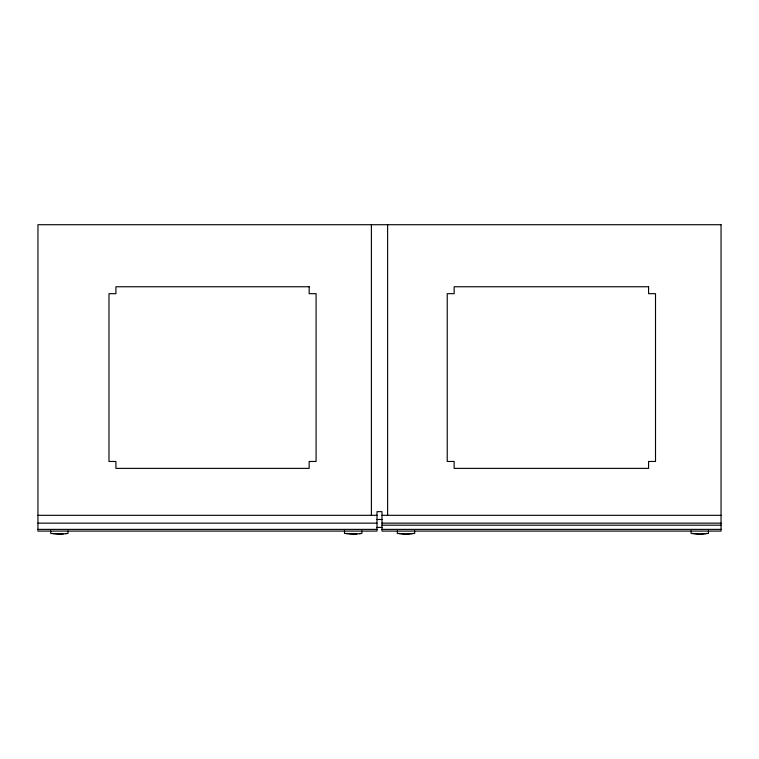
<?xml version="1.0" encoding="UTF-8"?>
<svg xmlns="http://www.w3.org/2000/svg" width="759" height="759" viewBox="0 0 759 759"><rect width="100%" height="100%" fill="white"/><g stroke="black" fill="none" stroke-linecap="round" stroke-linejoin="round"><path stroke-width="1.14" d="M65.796 533.757L66.792 533.425M359.605 533.757L360.601 533.425M413.427 533.425L405.999 534.099L398.57 533.425M707.227 533.425L699.798 534.099L692.369 533.425M63.082 534.013L51.935 533.425M356.882 534.013L345.734 533.425M37.95 515.314L376.995 515.314M382.005 515.314L721.05 515.314M376.995 519.488L382.005 519.488M37.95 523.15L376.995 523.15M382.005 523.15L721.05 523.15M382.005 525.19L721.05 525.19M376.995 527.401L382.005 527.401M37.95 529.384L376.995 529.384M382.005 529.384L721.05 529.384M708.46 530.902L708.46 533.444L699.798 534.251L691.136 533.444L691.136 530.902M414.661 530.902L414.661 533.444L405.999 534.251L397.337 533.444L397.337 530.902M387.621 224.711L387.621 515.314M371.398 224.711L371.398 515.314M361.825 530.902L361.825 533.444L353.163 534.251L344.501 533.444L344.501 530.902M68.025 530.902L68.025 533.444L59.363 534.251L50.701 533.444L50.701 530.902M721.05 224.711L37.95 224.711L37.95 531.082L376.995 531.082L376.995 511.651L382.005 511.651L382.005 531.082L721.05 531.082L721.05 224.711M309.169 286.75L115.909 286.75L115.909 293.676L108.983 293.676L108.983 461.463L115.909 461.463L115.909 468.379L309.169 468.379L309.169 461.463L316.086 461.463L316.086 293.676L309.169 293.676L309.169 286.75M648.584 286.75L454.148 286.75L454.148 293.676L447.222 293.676L447.222 461.463L454.148 461.463L454.148 468.379L648.584 468.379L648.584 461.463L655.51 461.463L655.51 293.676L648.584 293.676L648.584 286.75"/></g></svg>
